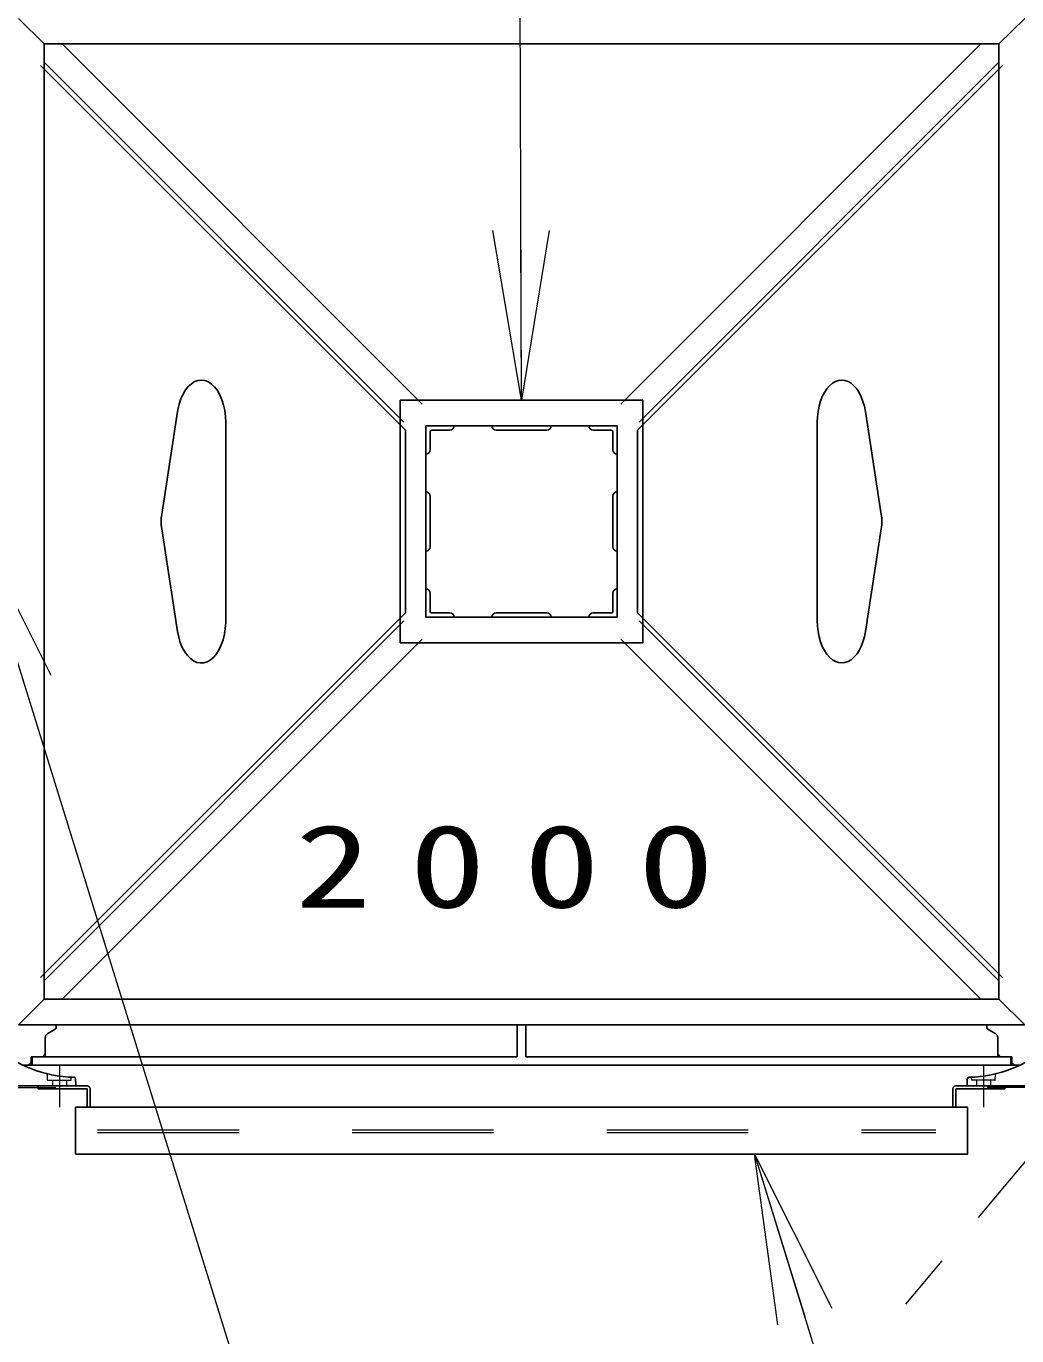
# Model space of a CAD drawing. Units: millimetres on the paper. Extents: x -385 to 0, y -594 to 267.
# Drawn here: x -210.1 to -192.59, y 80.72 to 103.86 of the extents above; entities that cross this region are included whole.
import ezdxf

# ---------------------------------------------------------------- set-up
doc = ezdxf.new("R2010")
doc.units = ezdxf.units.MM
doc.linetypes.add('USER1', pattern=[4.5, 2.5, -2])
doc.linetypes.add('USER2', pattern=[6, 3, -1, 1, -1])
doc.layers.add('1_60', color=2, linetype='Continuous', lineweight=25)
doc.styles.add('ＭＳ ゴシック', font='')
doc.styles.get('ＭＳ ゴシック').set_extended_font_data('MS Gothic')

msp = doc.modelspace()

# ---------------------------------------------------------------- linework, layer by layer
at = {"layer": '1_60', "color": 7, "lineweight": 13}
for p, q in [((-201.348, 97.253), (-201.403, 114.938)), ((-201.348, 97.253), (-201.857, 100.252)), ((-201.348, 97.253), (-201.357, 100.253)), ((-200.857, 100.255), (-201.348, 97.253)), ((-211.031, 95.11), (-209.665, 92.393)), ((-211.031, 95.11), (-202.699, 68.244)), ((-196.819, 80.913), (-197.23, 83.926)), ((-197.23, 83.926), (-195.864, 81.209)), ((-197.23, 83.926), (-196.342, 81.061)), ((-197.23, 83.926), (-192.289, 67.983))]:
    msp.add_line(p, q, dxfattribs=at)
at = {"layer": '1_60', "color": 7}
for p, q in [((-209.788, 103.55), (-210.241, 104.003)), ((-192.908, 86.67), (-192.454, 86.216))]:
    msp.add_line(p, q, dxfattribs=at)
at = {"layer": '1_60', "color": 190}
for p, q in [((-192.908, 103.55), (-192.454, 104.003)), ((-192.908, 103.55), (-209.788, 103.55)), ((-209.788, 103.55), (-209.788, 86.67)), ((-203.104, 97.187), (-209.468, 103.55)), ((-199.592, 97.187), (-193.228, 103.55)), ((-192.908, 86.67), (-192.908, 103.55)), ((-203.4, 96.724), (-209.847, 103.17)), ((-203.425, 96.866), (-209.788, 103.229)), ((-199.296, 96.724), (-192.849, 103.17)), ((-199.271, 96.866), (-192.908, 103.229)), ((-203.491, 97.253), (-203.491, 92.966)), ((-203.491, 97.253), (-199.205, 97.253)), ((-199.205, 97.253), (-199.205, 92.966)), ((-207.707, 95.237), (-207.427, 97.053)), ((-194.989, 95.237), (-195.269, 97.053)), ((-206.576, 93.36), (-206.576, 96.86)), ((-203.038, 96.8), (-203.038, 93.42)), ((-203.038, 96.8), (-199.658, 96.8)), ((-199.658, 96.8), (-199.658, 93.42)), ((-196.12, 93.36), (-196.12, 96.86)), ((-203.4, 93.496), (-203.4, 96.724)), ((-202.963, 96.375), (-202.963, 96.691)), ((-202.613, 96.725), (-202.93, 96.725)), ((-200.9, 96.725), (-201.796, 96.725)), ((-200.083, 96.725), (-199.766, 96.725)), ((-199.733, 96.375), (-199.733, 96.691)), ((-199.296, 93.496), (-199.296, 96.724)), ((-202.963, 95.558), (-202.963, 94.661)), ((-199.733, 95.558), (-199.733, 94.661)), ((-207.707, 94.983), (-207.427, 93.166)), ((-194.989, 94.983), (-195.269, 93.166)), ((-202.963, 93.845), (-202.963, 93.528)), ((-199.733, 93.845), (-199.733, 93.528)), ((-203.4, 93.496), (-209.847, 87.049)), ((-203.425, 93.353), (-209.788, 86.99)), ((-203.038, 93.42), (-199.658, 93.42)), ((-202.613, 93.495), (-202.93, 93.495)), ((-200.9, 93.495), (-201.796, 93.495)), ((-200.083, 93.495), (-199.766, 93.495)), ((-199.296, 93.496), (-192.849, 87.049)), ((-199.271, 93.353), (-192.908, 86.99)), ((-203.104, 93.033), (-209.468, 86.67)), ((-203.491, 92.966), (-199.205, 92.966)), ((-199.592, 93.033), (-193.228, 86.67)), ((-209.788, 86.67), (-210.241, 86.216)), ((-209.788, 86.67), (-192.908, 86.67)), ((-192.908, 86.67), (-192.454, 86.216)), ((-210.241, 86.216), (-192.454, 86.216)), ((-209.723, 86.06), (-209.591, 86.136)), ((-209.575, 86.165), (-209.575, 86.216)), ((-201.423, 86.216), (-201.423, 85.651)), ((-201.273, 86.216), (-201.273, 85.651)), ((-193.121, 86.165), (-193.121, 86.216)), ((-192.973, 86.06), (-193.104, 86.136)), ((-209.765, 85.988), (-209.765, 85.651)), ((-192.931, 85.988), (-192.931, 85.651)), ((-210.015, 85.651), (-201.423, 85.651)), ((-210.015, 85.635), (-209.998, 85.651)), ((-210.015, 85.501), (-210.015, 85.651)), ((-209.998, 85.501), (-209.998, 85.651)), ((-209.815, 85.651), (-209.765, 85.701)), ((-192.681, 85.651), (-201.273, 85.651)), ((-192.881, 85.651), (-192.931, 85.701)), ((-192.698, 85.501), (-192.698, 85.651)), ((-192.681, 85.635), (-192.698, 85.651)), ((-192.681, 85.501), (-192.681, 85.651)), ((-210.181, 85.501), (-192.515, 85.501)), ((-210.065, 85.501), (-210.015, 85.551)), ((-209.998, 85.501), (-210.015, 85.518)), ((-192.698, 85.501), (-192.681, 85.518)), ((-192.631, 85.501), (-192.681, 85.551))]:
    msp.add_line(p, q, dxfattribs=at)
at = {"layer": '1_60', "color": 7, "linetype": 'USER2', "lineweight": 13}
for p, q in [((-209.515, 85.516), (-209.515, 84.761)), ((-193.182, 85.516), (-193.182, 84.761)), ((-191.348, 85.11), (-238.667, 28.743)), ((-212.58, 85.11), (-208.765, 85.11)), ((-190.117, 85.11), (-193.932, 85.11))]:
    msp.add_line(p, q, dxfattribs=at)
at = {"layer": '1_60', "color": 4, "linetype": 'USER2', "lineweight": 13}
for p, q in [((-209.515, 85.516), (-209.515, 84.761)), ((-193.182, 85.516), (-193.182, 84.761))]:
    msp.add_line(p, q, dxfattribs=at)
at = {"layer": '1_60', "linetype": 'USER1', "lineweight": 13}
for p, q in [((-209.724, 85.243), (-209.729, 85.337)), ((-209.716, 85.235), (-209.315, 85.235)), ((-209.64, 85.235), (-209.64, 85.135)), ((-209.39, 85.235), (-209.39, 85.135)), ((-209.307, 85.241), (-209.305, 85.274)), ((-193.39, 85.241), (-193.392, 85.274)), ((-192.981, 85.235), (-193.382, 85.235)), ((-193.307, 85.235), (-193.307, 85.135)), ((-193.057, 85.235), (-193.057, 85.135)), ((-192.973, 85.243), (-192.968, 85.337))]:
    msp.add_line(p, q, dxfattribs=at)
at = {"layer": '1_60'}
for p, q in [((-209.225, 85.17), (-209.229, 85.257)), ((-193.472, 85.17), (-193.468, 85.257)), ((-210.567, 85.135), (-209.258, 85.135)), ((-192.129, 85.135), (-193.439, 85.135))]:
    msp.add_line(p, q, dxfattribs=at)
at = {"layer": '1_60', "color": 4}
for p, q in [((-209.024, 85.135), (-209.89, 85.135)), ((-209.89, 85.081), (-209.89, 85.135)), ((-209.027, 85.081), (-209.89, 85.081)), ((-209.027, 84.76), (-209.027, 85.081)), ((-208.974, 84.76), (-208.974, 85.085)), ((-193.723, 84.76), (-193.723, 85.085)), ((-193.673, 85.135), (-192.807, 85.135)), ((-193.67, 84.76), (-193.67, 85.081)), ((-193.67, 85.081), (-192.807, 85.081)), ((-192.807, 85.081), (-192.807, 85.135)), ((-209.232, 83.926), (-209.232, 84.76)), ((-209.232, 84.76), (-193.465, 84.76)), ((-193.465, 83.926), (-193.465, 84.76)), ((-209.232, 83.926), (-193.465, 83.926))]:
    msp.add_line(p, q, dxfattribs=at)
at = {"layer": '1_60', "color": 4, "linetype": 'USER1', "lineweight": 13}
for p, q in [((-208.84, 84.36), (-194.023, 84.36)), ((-208.84, 84.31), (-194.023, 84.31))]:
    msp.add_line(p, q, dxfattribs=at)
at = {"layer": '1_60', "color": 190}
for points in [[(-206.576, 96.86), (-206.58, 96.966), (-206.593, 97.07), (-206.614, 97.169), (-206.643, 97.263), (-206.68, 97.348), (-206.723, 97.424), (-206.772, 97.488), (-206.825, 97.54), (-206.883, 97.577), (-206.943, 97.601), (-207.004, 97.61), (-207.065, 97.603), (-207.125, 97.582), (-207.183, 97.546), (-207.237, 97.497), (-207.287, 97.435), (-207.331, 97.361), (-207.369, 97.277), (-207.399, 97.185), (-207.421, 97.086), (-207.424, 97.07), (-207.427, 97.053)], [(-196.12, 96.86), (-196.117, 96.958), (-196.106, 97.054), (-196.087, 97.147), (-196.062, 97.235), (-196.031, 97.317), (-195.993, 97.39), (-195.951, 97.455), (-195.904, 97.509), (-195.853, 97.553), (-195.799, 97.584), (-195.744, 97.603), (-195.687, 97.61), (-195.631, 97.603), (-195.575, 97.584), (-195.521, 97.553), (-195.471, 97.509), (-195.423, 97.455), (-195.381, 97.39), (-195.344, 97.316), (-195.312, 97.234), (-195.287, 97.146), (-195.269, 97.053)], [(-207.427, 93.166), (-207.407, 93.066), (-207.379, 92.971), (-207.344, 92.884), (-207.301, 92.807), (-207.253, 92.741), (-207.2, 92.687), (-207.144, 92.647), (-207.084, 92.621), (-207.023, 92.61), (-206.962, 92.614), (-206.901, 92.633), (-206.843, 92.667), (-206.788, 92.714), (-206.738, 92.774), (-206.693, 92.846), (-206.654, 92.929), (-206.623, 93.02), (-206.599, 93.118), (-206.583, 93.221), (-206.576, 93.326), (-206.576, 93.343), (-206.576, 93.36)], [(-195.269, 93.166), (-195.287, 93.073), (-195.312, 92.985), (-195.344, 92.904), (-195.381, 92.83), (-195.423, 92.765), (-195.471, 92.71), (-195.521, 92.667), (-195.575, 92.635), (-195.631, 92.616), (-195.687, 92.61), (-195.744, 92.616), (-195.799, 92.635), (-195.853, 92.667), (-195.904, 92.71), (-195.951, 92.765), (-195.993, 92.829), (-196.031, 92.903), (-196.062, 92.985), (-196.087, 93.073), (-196.106, 93.166), (-196.117, 93.262), (-196.12, 93.36)]]:
    msp.add_lwpolyline(points, dxfattribs=at)
for centre, radius, start, end in [((-202.613, 96.8), 0.075, 270, 0), ((-201.796, 96.8), 0.075, 180, 270), ((-200.9, 96.8), 0.075, 270, 0), ((-200.083, 96.8), 0.075, 180, 270), ((-202.93, 96.691), 0.0333, 90, 180), ((-199.766, 96.691), 0.0333, 0, 90), ((-203.038, 96.375), 0.075, 270, 0), ((-199.658, 96.375), 0.075, 180, 270), ((-203.038, 95.558), 0.075, 0, 90), ((-199.658, 95.558), 0.075, 90, 180), ((-206.884, 95.11), 0.833, 171.2291, 188.7709), ((-195.812, 95.11), 0.833, 351.2291, 8.7709), ((-203.038, 94.661), 0.075, 270, 0), ((-199.658, 94.661), 0.075, 180, 270), ((-203.038, 93.845), 0.075, 0, 90), ((-199.658, 93.845), 0.075, 90, 180), ((-202.93, 93.528), 0.0333, 180, 270), ((-199.766, 93.528), 0.0333, 270, 0), ((-202.613, 93.42), 0.075, 0, 90), ((-201.796, 93.42), 0.075, 90, 180), ((-200.9, 93.42), 0.075, 0, 90), ((-200.083, 93.42), 0.075, 90, 180), ((-209.608, 86.165), 0.0333, 300, 0), ((-193.088, 86.165), 0.0333, 180, 240), ((-209.681, 85.988), 0.0833, 120, 180), ((-193.014, 85.988), 0.0833, 0, 60)]:
    msp.add_arc(centre, radius, start, end, dxfattribs=at)
at = {"layer": '1_60'}
for centre, radius, start, end in [((-209.221, 87.455), 2.167, 227.7828, 268.9158), ((-193.476, 87.455), 2.167, 271.0842, 312.2172), ((-209.262, 85.255), 0.0333, 3, 88.9159), ((-193.435, 85.255), 0.0333, 91.0841, 177), ((-209.258, 85.168), 0.0333, 270, 3), ((-193.439, 85.168), 0.0333, 177, 270)]:
    msp.add_arc(centre, radius, start, end, dxfattribs=at)
at = {"layer": '1_60', "linetype": 'USER1', "lineweight": 13}
for centre, radius, start, end in [((-209.746, 85.336), 0.0167, 3, 76.0918), ((-209.716, 85.243), 0.0083, 183, 270), ((-209.315, 85.243), 0.0083, 270, 357), ((-209.288, 85.273), 0.0167, 88.229, 177), ((-193.409, 85.273), 0.0167, 3, 91.771), ((-193.382, 85.243), 0.0083, 183, 270), ((-192.981, 85.243), 0.0083, 270, 357), ((-192.951, 85.336), 0.0167, 103.9082, 177)]:
    msp.add_arc(centre, radius, start, end, dxfattribs=at)
at = {"layer": '1_60', "color": 4}
for centre, start, end in [((-209.024, 85.085), 0, 90), ((-193.673, 85.085), 90, 180)]:
    msp.add_arc(centre, 0.05, start, end, dxfattribs=at)

# ---------------------------------------------------------------- texts
at = {"layer": '1_60', "color": 7, "insert": (-205.348, 89.008), "char_height": 1.466, "attachment_point": 4, "style": 'ＭＳ ゴシック'}
msp.add_mtext('\\T1.5;\\W1.35;2000', dxfattribs=at)

doc.saveas('drawing.dxf')
